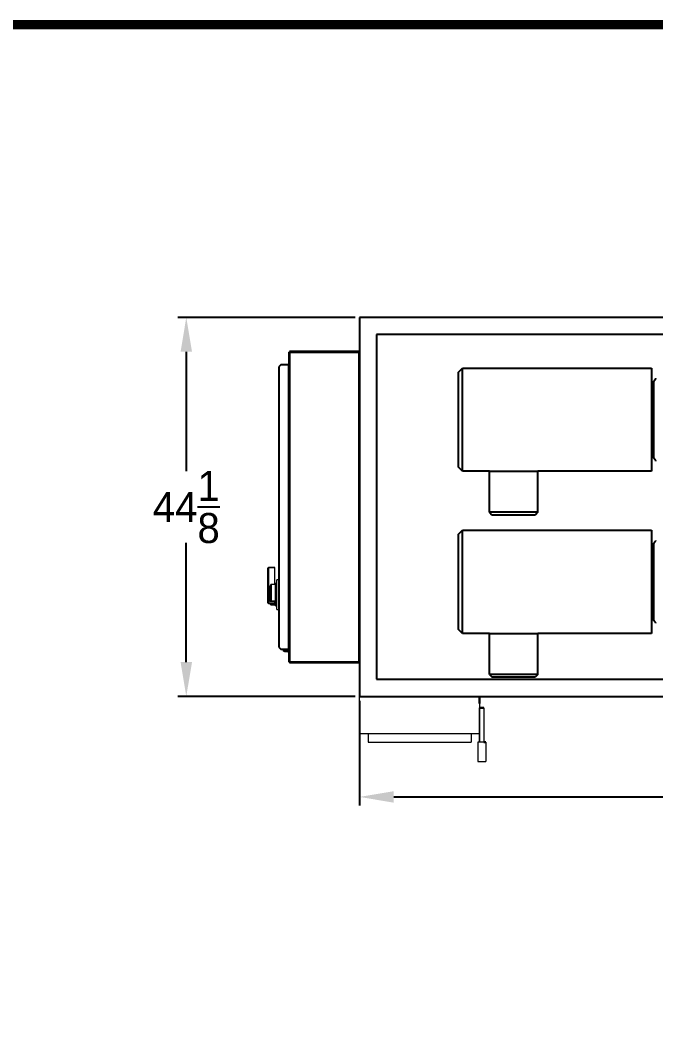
# Model space of a CAD drawing. Header units: inches. Extents: x 2163 to 2605, y 1222 to 1501.
# Drawn here: x 2358 to 2432.1, y 1380.4 to 1497.1 of the extents above; entities that cross this region are included whole.
import ezdxf

# ---------------------------------------------------------------- set-up
doc = ezdxf.new("R2010")
doc.units = ezdxf.units.IN
doc.header["$MEASUREMENT"] = 0
doc.header["$PDSIZE"] = -1
for name, color, linetype in [('External Disconnect 1 H1', 7, 'Continuous'), ('Internal Disconnect 1 H1', 7, 'Continuous'), ('WATANK', 7, 'Continuous'), ('WDPUMP', 7, 'Continuous'), ('WEPC', 7, 'Continuous'), ('WNOTANK', 7, 'Continuous'), ('WSPUMP', 7, 'Continuous')]:
    doc.layers.add(name, color=color, linetype=linetype)
doc.dimstyles.new('General Dimension', dxfattribs={"dimtxt": 3.5, "dimasz": 4, "dimexe": 1, "dimexo": 0.5, "dimgap": 0.09, "dimtad": 0, "dimtih": 1, "dimtoh": 1, "dimdec": 3, "dimzin": 0, "dimdsep": 46, "dimlunit": 5, "dimtxsty": 'Standard', "dimcen": 0.09, "dimadec": 0, "dimazin": 0, "dimtfac": 1, "dimtdec": 3, "dimtofl": 0, "dimtmove": 0, "dimatfit": 3, "dimfxl": 1, "dimtolj": 1, "dimtzin": 0, "dimarcsym": 0})

# ---------------------------------------------------------------- blocks, each defined once
blk = doc.blocks.new('*D39')
at = {"color": 0, "linetype": 'Continuous', "lineweight": -2}
for p, q in [((2397.07, 1462.52), (2376.39, 1462.52)), ((2377.39, 1458.52), (2377.39, 1444.63)), ((2377.39, 1422.4), (2377.39, 1436.29)), ((2397.07, 1418.4), (2376.39, 1418.4))]:
    blk.add_line(p, q, dxfattribs=at)
at = {"color": 0, "linetype": 'Continuous'}
for points in [[(2376.73, 1458.52), (2378.06, 1458.52), (2377.39, 1462.52)], [(2376.73, 1422.4), (2378.06, 1422.4), (2377.39, 1418.4)]]:
    blk.add_solid(points, dxfattribs=at)
at = {"layer": 'Defpoints', "color": 0, "linetype": 'Continuous'}
for p in [(2397.57, 1462.52), (2377.39, 1418.4), (2397.57, 1418.4)]:
    blk.add_point(p, dxfattribs=at)
at = {"color": 0, "linetype": 'Continuous', "insert": (2377.39, 1440.46), "char_height": 3.5, "attachment_point": 5}
blk.add_mtext('\\A1;44{\\H1x;\\S1/8;}', dxfattribs=at)
blk = doc.blocks.new('*D40')
at = {"layer": 'Defpoints', "color": 0, "linetype": 'Continuous'}
for p in [(2397.57, 1418.4), (2516.44, 1418.4), (2516.44, 1406.71)]:
    blk.add_point(p, dxfattribs=at)
at = {"layer": 'WNOTANK', "color": 0, "linetype": 'Continuous', "lineweight": -2}
for p, q in [((2397.57, 1417.9), (2397.57, 1405.71)), ((2516.44, 1417.9), (2516.44, 1405.71)), ((2401.57, 1406.71), (2451.66, 1406.71)), ((2512.44, 1406.71), (2462.34, 1406.71))]:
    blk.add_line(p, q, dxfattribs=at)
at = {"layer": 'WNOTANK', "color": 0, "linetype": 'Continuous'}
for points in [[(2401.57, 1407.38), (2401.57, 1406.04), (2397.57, 1406.71)], [(2512.44, 1407.38), (2512.44, 1406.04), (2516.44, 1406.71)]]:
    blk.add_solid(points, dxfattribs=at)
at = {"layer": 'WNOTANK', "color": 0, "linetype": 'Continuous', "insert": (2457, 1406.71), "char_height": 3.5, "attachment_point": 5}
blk.add_mtext('\\A1;118{\\H1x;\\S7/8;}', dxfattribs=at)
blk = doc.blocks.new('*D41')
at = {"layer": 'Defpoints', "color": 0, "linetype": 'Continuous'}
for p in [(2397.57, 1418.4), (2554.94, 1418.4), (2554.94, 1406.71)]:
    blk.add_point(p, dxfattribs=at)
at = {"layer": 'WATANK', "color": 0, "linetype": 'Continuous', "lineweight": -2}
for p, q in [((2397.57, 1417.9), (2397.57, 1405.71)), ((2554.94, 1417.9), (2554.94, 1405.71)), ((2401.57, 1406.71), (2470.33, 1406.71)), ((2550.94, 1406.71), (2482.18, 1406.71))]:
    blk.add_line(p, q, dxfattribs=at)
at = {"layer": 'WATANK', "color": 0, "linetype": 'Continuous'}
for points in [[(2401.57, 1407.38), (2401.57, 1406.04), (2397.57, 1406.71)], [(2550.94, 1407.38), (2550.94, 1406.04), (2554.94, 1406.71)]]:
    blk.add_solid(points, dxfattribs=at)
at = {"layer": 'WATANK', "color": 0, "linetype": 'Continuous', "insert": (2476.25, 1406.71), "char_height": 3.5, "attachment_point": 5}
blk.add_mtext('\\A1;157{\\H1x;\\S3/8;}', dxfattribs=at)

msp = doc.modelspace()

# ---------------------------------------------------------------- linework, layer by layer
at = {"color": 0, "linetype": 'Continuous'}
for p, q in [((2397.5668, 1462.5227), (2397.5668, 1418.3977)), ((2516.4418, 1462.5227), (2397.5668, 1462.5227)), ((2397.5668, 1462.5227), (2397.5668, 1418.3977)), ((2516.4418, 1462.5227), (2397.5668, 1462.5227)), ((2399.5668, 1460.5227), (2399.5668, 1420.3977)), ((2514.4418, 1460.5227), (2399.5668, 1460.5227)), ((2399.5668, 1460.5227), (2399.5668, 1420.3977)), ((2514.4418, 1460.5227), (2399.5668, 1460.5227)), ((2399.5668, 1420.3977), (2514.4418, 1420.3977)), ((2399.5668, 1420.3977), (2514.4418, 1420.3977)), ((2397.5668, 1418.3977), (2516.4418, 1418.3977)), ((2397.5668, 1418.3977), (2516.4418, 1418.3977))]:
    msp.add_line(p, q, dxfattribs=at)
at = {"color": 0, "linetype": 'Continuous', "lineweight": 20, "const_width": 1.0712}
msp.add_lwpolyline([(2170.8869, 1228.7897), (2599.3769, 1228.7897), (2599.3769, 1496.596), (2170.8869, 1496.596), (2170.8869, 1228.7897)], dxfattribs=at)
at = {"layer": 'External Disconnect 1 H1', "color": 0, "linetype": 'Continuous', "lineweight": 15}
for p, q in [((2397.5668, 1418.3977), (2411.5668, 1418.3977)), ((2397.5668, 1414.0852), (2397.5668, 1418.3977)), ((2397.5668, 1414.0852), (2397.5668, 1418.3977)), ((2397.5668, 1418.3977), (2411.5668, 1418.3977)), ((2397.5668, 1414.0852), (2397.5668, 1418.3977)), ((2397.5668, 1414.0852), (2397.5668, 1418.3977)), ((2411.5668, 1418.3977), (2411.5668, 1417.5852)), ((2411.5668, 1418.3977), (2411.5668, 1417.5852)), ((2411.5668, 1417.5852), (2411.5668, 1414.0852)), ((2411.5668, 1417.5852), (2411.5668, 1414.0852)), ((2411.5668, 1417.5852), (2411.5668, 1414.0852)), ((2411.5668, 1417.5852), (2411.5668, 1414.0852)), ((2411.5668, 1413.0746), (2411.5668, 1417.0852)), ((2411.5668, 1413.0746), (2411.5668, 1417.0852)), ((2411.5668, 1417.0852), (2412.0668, 1417.0852)), ((2411.5668, 1413.0746), (2411.5668, 1417.0852)), ((2411.5668, 1413.0746), (2411.5668, 1417.0852)), ((2411.5668, 1417.0852), (2412.0668, 1417.0852)), ((2412.0668, 1417.0852), (2412.0668, 1413.0746)), ((2412.0668, 1417.0852), (2412.0668, 1413.0746)), ((2412.0668, 1417.0852), (2412.0668, 1413.0746)), ((2412.0668, 1417.0852), (2412.0668, 1413.0746)), ((2411.5668, 1416.0852), (2411.5668, 1413.0746)), ((2411.5668, 1416.0852), (2411.5668, 1413.0746)), ((2411.5668, 1416.0852), (2411.5668, 1413.0746)), ((2411.5668, 1416.0852), (2411.5668, 1413.0746)), ((2397.5668, 1414.0852), (2411.5668, 1414.0852)), ((2397.5668, 1414.0852), (2411.5668, 1414.0852)), ((2397.5668, 1414.0852), (2411.5668, 1414.0852)), ((2397.5668, 1414.0852), (2411.5668, 1414.0852)), ((2398.5668, 1414.0852), (2398.5668, 1413.0852)), ((2398.5668, 1414.0852), (2398.5668, 1413.0852)), ((2398.5668, 1414.0852), (2398.5668, 1413.0852)), ((2398.5668, 1414.0852), (2398.5668, 1413.0852)), ((2410.5668, 1414.0852), (2410.5668, 1413.0852)), ((2410.5668, 1414.0852), (2410.5668, 1413.0852)), ((2410.5668, 1414.0852), (2410.5668, 1413.0852)), ((2410.5668, 1414.0852), (2410.5668, 1413.0852)), ((2398.5668, 1413.0852), (2410.5668, 1413.0852)), ((2398.5668, 1413.0852), (2410.5668, 1413.0852)), ((2398.5668, 1413.0852), (2410.5668, 1413.0852)), ((2398.5668, 1413.0852), (2410.5668, 1413.0852)), ((2411.5668, 1413.0746), (2411.354, 1413.0746)), ((2411.354, 1413.0746), (2411.354, 1410.8375)), ((2411.5668, 1413.0746), (2411.354, 1413.0746)), ((2411.354, 1413.0746), (2411.354, 1410.8375)), ((2411.5668, 1413.0746), (2411.354, 1413.0746)), ((2411.354, 1413.0746), (2411.354, 1410.8375)), ((2411.5668, 1413.0746), (2411.354, 1413.0746)), ((2411.354, 1413.0746), (2411.354, 1410.8375)), ((2412.0668, 1413.0746), (2411.5668, 1413.0746)), ((2412.0668, 1413.0746), (2411.5668, 1413.0746)), ((2412.0668, 1413.0746), (2411.5668, 1413.0746)), ((2412.0668, 1413.0746), (2411.5668, 1413.0746)), ((2412.2796, 1413.0746), (2412.2796, 1410.8375)), ((2412.2796, 1413.0746), (2412.2796, 1410.8375)), ((2412.2796, 1413.0746), (2412.2796, 1410.8375)), ((2412.2796, 1413.0746), (2412.2796, 1410.8375)), ((2411.354, 1410.8375), (2412.2796, 1410.8375)), ((2411.354, 1410.8375), (2412.2796, 1410.8375)), ((2411.354, 1410.8375), (2412.2796, 1410.8375)), ((2411.354, 1410.8375), (2412.2796, 1410.8375))]:
    msp.add_line(p, q, dxfattribs=at)
at = {"layer": 'External Disconnect 1 H1', "color": 0, "linetype": 'Continuous', "lineweight": 30}
for p, q in [((2411.5668, 1418.3977), (2411.5668, 1417.5852)), ((2411.5668, 1418.3977), (2411.5668, 1417.5852)), ((2411.5668, 1417.0852), (2412.0668, 1417.0852)), ((2411.5668, 1417.0852), (2412.0668, 1417.0852)), ((2412.0668, 1413.0746), (2412.2796, 1413.0746)), ((2412.0668, 1413.0746), (2412.2796, 1413.0746)), ((2412.0668, 1413.0746), (2412.2796, 1413.0746)), ((2412.0668, 1413.0746), (2412.2796, 1413.0746))]:
    msp.add_line(p, q, dxfattribs=at)
at = {"layer": 'Internal Disconnect 1 H1', "color": 0, "linetype": 'Continuous', "lineweight": 15}
for p, q in [((2386.8937, 1433.3401), (2386.8949, 1433.3483)), ((2386.8937, 1433.3401), (2386.8949, 1433.3483)), ((2386.8937, 1430.5684), (2386.8937, 1433.3401)), ((2386.8937, 1430.5684), (2386.8937, 1433.3401)), ((2386.8949, 1433.3483), (2386.8985, 1433.3562)), ((2386.8949, 1433.3483), (2386.8985, 1433.3562)), ((2386.8985, 1433.3562), (2386.9043, 1433.3635)), ((2386.8985, 1433.3562), (2386.9043, 1433.3635)), ((2386.9043, 1433.3635), (2386.9121, 1433.3698)), ((2386.9043, 1433.3635), (2386.9121, 1433.3698)), ((2386.9121, 1433.3698), (2386.9215, 1433.3751)), ((2386.9121, 1433.3698), (2386.9215, 1433.3751)), ((2386.9215, 1433.3751), (2386.9323, 1433.379)), ((2386.9215, 1433.3751), (2386.9323, 1433.379)), ((2386.9323, 1433.379), (2386.9441, 1433.3814)), ((2386.9323, 1433.379), (2386.9441, 1433.3814)), ((2386.9441, 1433.3814), (2386.9562, 1433.3822)), ((2386.9441, 1433.3814), (2386.9562, 1433.3822)), ((2387.6879, 1433.4026), (2386.9562, 1433.4026)), ((2386.9562, 1433.4026), (2386.9562, 1433.3822)), ((2387.6879, 1433.4026), (2386.9562, 1433.4026)), ((2386.9562, 1433.4026), (2386.9562, 1433.3822)), ((2387.7062, 1433.3822), (2386.9562, 1433.3822)), ((2386.9562, 1433.3822), (2386.9562, 1430.6548)), ((2387.7062, 1433.3822), (2386.9562, 1433.3822)), ((2386.9562, 1433.3822), (2386.9562, 1430.6548)), ((2387.7062, 1433.3842), (2387.7062, 1433.3822)), ((2387.7062, 1433.3842), (2387.7062, 1433.3822)), ((2387.7062, 1431.436), (2387.7062, 1433.3822)), ((2387.7062, 1431.436), (2387.7062, 1433.3822)), ((2387.1437, 1431.1841), (2387.1559, 1431.1849)), ((2387.1437, 1431.1841), (2387.1559, 1431.1849)), ((2387.1437, 1430.6548), (2387.1437, 1431.1841)), ((2387.1437, 1430.6548), (2387.1437, 1431.1841)), ((2387.1559, 1431.1849), (2387.1677, 1431.1873)), ((2387.1559, 1431.1849), (2387.1677, 1431.1873)), ((2387.1677, 1431.1873), (2387.1785, 1431.1912)), ((2387.1677, 1431.1873), (2387.1785, 1431.1912)), ((2387.1785, 1431.1912), (2387.1879, 1431.1964)), ((2387.1785, 1431.1912), (2387.1879, 1431.1964)), ((2387.1879, 1431.1964), (2387.1957, 1431.2028)), ((2387.1879, 1431.1964), (2387.1957, 1431.2028)), ((2387.1957, 1431.2028), (2387.2015, 1431.2101)), ((2387.1957, 1431.2028), (2387.2015, 1431.2101)), ((2387.2015, 1431.2101), (2387.205, 1431.218)), ((2387.2015, 1431.2101), (2387.205, 1431.218)), ((2387.205, 1431.218), (2387.2062, 1431.2262)), ((2387.205, 1431.218), (2387.2062, 1431.2262)), ((2387.2062, 1429.6046), (2387.2062, 1431.3735)), ((2387.2062, 1429.6046), (2387.2062, 1431.3735)), ((2387.7687, 1431.436), (2387.2687, 1431.436)), ((2387.2687, 1431.436), (2387.2687, 1429.5471)), ((2387.7687, 1431.436), (2387.2687, 1431.436)), ((2387.2687, 1431.436), (2387.2687, 1429.5471)), ((2387.9562, 1431.561), (2387.7687, 1431.561)), ((2387.7687, 1428.936), (2387.7687, 1431.561)), ((2387.9562, 1431.561), (2387.7687, 1431.561)), ((2387.7687, 1428.936), (2387.7687, 1431.561)), ((2388.2007, 1431.9673), (2387.9562, 1431.9673)), ((2387.9562, 1428.5298), (2387.9562, 1431.9673)), ((2388.2007, 1431.9673), (2387.9562, 1431.9673)), ((2387.9562, 1428.5298), (2387.9562, 1431.9673)), ((2386.8937, 1430.0939), (2386.8937, 1430.5923)), ((2386.8937, 1430.0939), (2386.8937, 1430.5923)), ((2386.8937, 1429.4108), (2386.8937, 1430.0939)), ((2386.8937, 1429.4108), (2386.8937, 1430.0939)), ((2386.8937, 1429.9048), (2386.8937, 1429.9415)), ((2386.8937, 1429.9048), (2386.8937, 1429.9415)), ((2387.1437, 1430.6548), (2386.9562, 1430.6548)), ((2386.9562, 1430.6548), (2386.9562, 1430.1061)), ((2387.1437, 1430.6548), (2386.9562, 1430.6548)), ((2386.9562, 1430.6548), (2386.9562, 1430.1061)), ((2386.9562, 1430.1061), (2386.9562, 1429.4088)), ((2386.9562, 1430.1061), (2387.1437, 1430.1061)), ((2386.9562, 1430.1061), (2386.9562, 1429.4088)), ((2386.9562, 1430.1061), (2387.1437, 1430.1061)), ((2387.1437, 1430.1061), (2387.1437, 1430.6548)), ((2387.1437, 1430.1061), (2387.1437, 1430.6548)), ((2387.1437, 1429.5625), (2387.1437, 1430.1061)), ((2387.1437, 1429.5625), (2387.1437, 1430.1061)), ((2387.8937, 1430.931), (2387.9562, 1430.931)), ((2387.8937, 1430.931), (2387.8937, 1430.8631)), ((2387.8937, 1430.931), (2387.9562, 1430.931)), ((2387.8937, 1430.931), (2387.8937, 1430.8631)), ((2387.8937, 1430.8631), (2387.9562, 1430.8631)), ((2387.8937, 1430.8631), (2387.8937, 1430.794)), ((2387.8937, 1430.8631), (2387.9562, 1430.8631)), ((2387.8937, 1430.8631), (2387.8937, 1430.794)), ((2387.8937, 1430.794), (2387.9562, 1430.794)), ((2387.8937, 1430.794), (2387.9562, 1430.794)), ((2386.8937, 1429.3185), (2386.8937, 1429.4108)), ((2386.8937, 1429.3185), (2386.8937, 1429.4108)), ((2386.9562, 1429.4088), (2387.7062, 1429.4088)), ((2386.9562, 1429.4088), (2386.9562, 1429.2321)), ((2386.9562, 1429.4088), (2387.7062, 1429.4088)), ((2386.9562, 1429.4088), (2386.9562, 1429.2321)), ((2386.9562, 1429.2321), (2387.7062, 1429.2321)), ((2386.9562, 1429.2321), (2387.7062, 1429.2321)), ((2387.1559, 1429.5633), (2387.1437, 1429.5625)), ((2387.1559, 1429.5633), (2387.1437, 1429.5625)), ((2387.1677, 1429.5657), (2387.1559, 1429.5633)), ((2387.1677, 1429.5657), (2387.1559, 1429.5633)), ((2387.1785, 1429.5696), (2387.1677, 1429.5657)), ((2387.1785, 1429.5696), (2387.1677, 1429.5657)), ((2387.1879, 1429.5748), (2387.1785, 1429.5696)), ((2387.1879, 1429.5748), (2387.1785, 1429.5696)), ((2387.1957, 1429.5812), (2387.1879, 1429.5748)), ((2387.1957, 1429.5812), (2387.1879, 1429.5748)), ((2387.2015, 1429.5885), (2387.1957, 1429.5812)), ((2387.2015, 1429.5885), (2387.1957, 1429.5812)), ((2387.205, 1429.5964), (2387.2015, 1429.5885)), ((2387.205, 1429.5964), (2387.2015, 1429.5885)), ((2387.2062, 1429.6046), (2387.205, 1429.5964)), ((2387.2062, 1429.6046), (2387.205, 1429.5964)), ((2387.2062, 1429.1235), (2387.2062, 1429.2321)), ((2387.2062, 1429.1235), (2387.2062, 1429.2321)), ((2387.2687, 1429.5471), (2387.7062, 1429.5471)), ((2387.2687, 1429.5471), (2387.2687, 1429.4681)), ((2387.2687, 1429.5471), (2387.7062, 1429.5471)), ((2387.2687, 1429.5471), (2387.2687, 1429.4681)), ((2387.7062, 1429.4681), (2387.2687, 1429.4681)), ((2387.7062, 1429.4681), (2387.2687, 1429.4681)), ((2387.2687, 1429.2321), (2387.2687, 1429.061)), ((2387.2687, 1429.2321), (2387.2687, 1429.061)), ((2387.2687, 1429.061), (2387.7687, 1429.061)), ((2387.2687, 1429.061), (2387.7687, 1429.061)), ((2387.7062, 1429.5471), (2387.7062, 1429.4681)), ((2387.7062, 1429.5471), (2387.7062, 1429.4681)), ((2387.7062, 1429.4088), (2387.7062, 1429.4681)), ((2387.7062, 1429.4088), (2387.7062, 1429.4681)), ((2387.7062, 1429.2321), (2387.7062, 1429.4088)), ((2387.7062, 1429.2321), (2387.7062, 1429.4088)), ((2387.7687, 1428.936), (2387.9562, 1428.936)), ((2387.7687, 1428.936), (2387.9562, 1428.936)), ((2387.8937, 1429.2224), (2387.9562, 1429.2224)), ((2387.8937, 1429.2224), (2387.8937, 1429.1543)), ((2387.8937, 1429.2224), (2387.9562, 1429.2224)), ((2387.8937, 1429.2224), (2387.8937, 1429.1543)), ((2387.8937, 1429.1543), (2387.9562, 1429.1543)), ((2387.8937, 1429.1543), (2387.8937, 1429.0863)), ((2387.8937, 1429.1543), (2387.9562, 1429.1543)), ((2387.8937, 1429.1543), (2387.8937, 1429.0863)), ((2387.8937, 1429.0863), (2387.9562, 1429.0863)), ((2387.8937, 1429.0863), (2387.9562, 1429.0863)), ((2387.9562, 1428.5298), (2388.2007, 1428.5298)), ((2387.9562, 1428.5298), (2388.2007, 1428.5298))]:
    msp.add_line(p, q, dxfattribs=at)
for centre, radius, start, end in [((2386.9562, 1433.3401), 0.0625, 90, 180), ((2386.9562, 1433.3401), 0.0625, 90, 180), ((2387.6897, 1433.386), 0.0166, 353.78448, 96.21552), ((2387.6897, 1433.386), 0.0166, 353.78448, 96.21552), ((2387.2395, 1431.1755), 0.0961, 110.218766, 174.862295), ((2387.2395, 1431.1755), 0.0961, 110.218766, 174.862295), ((2387.2687, 1431.3735), 0.0625, 90, 180), ((2387.2687, 1431.3735), 0.0625, 90, 180), ((2386.9562, 1430.5923), 0.0625, 90, 180), ((2386.9562, 1430.5923), 0.0625, 90, 180), ((2386.9405, 1430.0206), 0.0869, 79.570895, 122.535392), ((2386.9405, 1430.0206), 0.0869, 79.570895, 122.535392), ((2387.1437, 1430.7173), 0.0625, 270, 0), ((2387.1437, 1430.7173), 0.0625, 270, 0), ((2387.1613, 1430.1701), 0.0663, 254.668585, 312.730784), ((2387.1613, 1430.1701), 0.0663, 254.668585, 312.730784), ((2386.9705, 1429.3082), 0.0774, 172.356371, 259.404088), ((2386.9705, 1429.3082), 0.0774, 172.356371, 259.404088), ((2386.9406, 1429.9023), 0.4936, 264.549376, 271.811998), ((2386.9406, 1429.9023), 0.4936, 264.549376, 271.811998), ((2387.2576, 1429.5832), 0.1157, 190.324635, 275.533467), ((2387.2576, 1429.5832), 0.1157, 190.324635, 275.533467), ((2387.2652, 1429.606), 0.059, 181.320269, 273.432226), ((2387.2652, 1429.606), 0.059, 181.320269, 273.432226), ((2387.2687, 1429.1235), 0.0625, 180, 270), ((2387.2687, 1429.1235), 0.0625, 180, 270)]:
    msp.add_arc(centre, radius, start, end, dxfattribs=at)
at = {"layer": 'WDPUMP', "color": 0, "linetype": 'Continuous'}
for p, q in [((2409.0668, 1456.1202), (2409.5668, 1456.6202)), ((2409.0668, 1456.1202), (2409.0668, 1445.1202)), ((2409.5668, 1456.6202), (2431.5768, 1456.6202)), ((2409.5668, 1444.6202), (2409.5668, 1456.6202)), ((2431.5768, 1456.6202), (2431.5768, 1444.6202)), ((2431.5768, 1454.8702), (2431.8578, 1454.8702)), ((2431.8578, 1446.1202), (2431.8578, 1455.1202)), ((2431.8578, 1446.3702), (2431.5768, 1446.3702)), ((2409.5668, 1444.6202), (2409.0668, 1445.1202)), ((2412.7243, 1444.6202), (2409.5668, 1444.6202)), ((2412.7243, 1439.8416), (2412.7243, 1444.6202)), ((2412.7243, 1444.6202), (2418.3518, 1444.6202)), ((2431.5768, 1444.6202), (2418.3518, 1444.6202)), ((2418.3518, 1439.8416), (2418.3518, 1444.6202)), ((2418.3518, 1439.8416), (2412.7243, 1439.8416)), ((2412.7243, 1439.8416), (2413.0057, 1439.5602)), ((2413.0057, 1439.5602), (2418.0704, 1439.5602)), ((2418.3518, 1439.8416), (2418.0704, 1439.5602)), ((2409.0668, 1437.2436), (2409.5668, 1437.7436)), ((2409.0668, 1437.2436), (2409.0668, 1426.2436)), ((2409.5668, 1437.7436), (2431.5768, 1437.7436)), ((2409.5668, 1425.7436), (2409.5668, 1437.7436)), ((2431.5768, 1437.7436), (2431.5768, 1425.7436)), ((2431.5768, 1435.9936), (2431.8578, 1435.9936)), ((2431.8578, 1427.2436), (2431.8578, 1436.2436)), ((2431.8578, 1427.4936), (2431.5768, 1427.4936)), ((2409.5668, 1425.7436), (2409.0668, 1426.2436)), ((2412.7243, 1425.7436), (2409.5668, 1425.7436)), ((2412.7243, 1420.965), (2412.7243, 1425.7436)), ((2412.7243, 1425.7436), (2418.3518, 1425.7436)), ((2431.5768, 1425.7436), (2418.3518, 1425.7436)), ((2418.3518, 1420.965), (2418.3518, 1425.7436)), ((2418.3518, 1420.965), (2412.7243, 1420.965)), ((2412.7243, 1420.965), (2413.0057, 1420.6836)), ((2413.0057, 1420.6836), (2418.0704, 1420.6836)), ((2418.3518, 1420.965), (2418.0704, 1420.6836))]:
    msp.add_line(p, q, dxfattribs=at)
at = {"layer": 'WDPUMP', "color": 0, "linetype": 'Continuous', "flags": 128}
for points in [[(2431.8578, 1455.1202), (2431.9814, 1455.2673), (2432.0793, 1455.3961), (2432.1062, 1455.434)], [(2432.1057, 1445.8072), (2432.0812, 1445.8419), (2431.9788, 1445.9765), (2431.8578, 1446.1202)], [(2431.8578, 1436.2436), (2431.9814, 1436.3907), (2432.0793, 1436.5195), (2432.1062, 1436.5574)], [(2432.1057, 1426.9306), (2432.0812, 1426.9653), (2431.9788, 1427.0999), (2431.8578, 1427.2436)]]:
    msp.add_lwpolyline(points, dxfattribs=at)
at = {"layer": 'WEPC', "color": 0, "linetype": 'Continuous'}
for p, q in [((2389.348, 1458.4939), (2389.348, 1422.4265)), ((2389.348, 1458.4939), (2389.4237, 1458.4939)), ((2389.348, 1458.4939), (2389.348, 1422.4265)), ((2389.348, 1458.4939), (2389.4237, 1458.4939)), ((2397.4911, 1458.5696), (2389.4237, 1458.5696)), ((2389.4237, 1458.5696), (2389.4237, 1458.4939)), ((2397.4911, 1458.5696), (2389.4237, 1458.5696)), ((2389.4237, 1458.5696), (2389.4237, 1458.4939)), ((2389.4237, 1458.4939), (2397.4911, 1458.4939)), ((2389.4237, 1458.4939), (2389.4237, 1422.4265)), ((2389.4237, 1458.4939), (2397.4911, 1458.4939)), ((2389.4237, 1458.4939), (2389.4237, 1422.4265)), ((2397.4911, 1458.4939), (2397.4911, 1458.5696)), ((2397.4911, 1458.4939), (2397.4911, 1458.5696)), ((2397.4911, 1458.4939), (2397.4911, 1422.4265)), ((2397.4911, 1458.4939), (2397.5668, 1458.4939)), ((2397.4911, 1458.4939), (2397.4911, 1422.4265)), ((2397.4911, 1458.4939), (2397.5668, 1458.4939)), ((2397.5668, 1458.4939), (2397.5668, 1422.4265)), ((2397.5668, 1458.4939), (2397.5668, 1422.4265)), ((2388.4517, 1457.0564), (2388.2019, 1456.8034)), ((2388.4517, 1457.0564), (2388.2019, 1456.8034)), ((2388.2019, 1424.117), (2388.2019, 1456.8034)), ((2388.2019, 1424.117), (2388.2019, 1456.8034)), ((2388.4517, 1457.0564), (2389.3471, 1457.0564)), ((2388.4517, 1457.0564), (2389.3471, 1457.0564)), ((2389.3471, 1423.864), (2389.3471, 1457.0564)), ((2389.3471, 1457.0564), (2389.348, 1457.0564)), ((2389.3471, 1423.864), (2389.3471, 1457.0564)), ((2389.3471, 1457.0564), (2389.348, 1457.0564)), ((2388.2019, 1424.117), (2388.4517, 1423.864)), ((2388.2019, 1424.117), (2388.4517, 1423.864)), ((2389.3471, 1423.864), (2388.4517, 1423.864)), ((2389.3471, 1423.864), (2388.4517, 1423.864)), ((2388.7324, 1423.7699), (2388.7324, 1423.864)), ((2388.7324, 1423.7699), (2388.7324, 1423.864)), ((2388.8574, 1423.6449), (2388.7324, 1423.7699)), ((2388.8574, 1423.6449), (2388.7324, 1423.7699)), ((2389.2374, 1423.6449), (2388.8574, 1423.6449)), ((2389.2374, 1423.6449), (2388.8574, 1423.6449)), ((2389.348, 1423.7555), (2389.2374, 1423.6449)), ((2389.348, 1423.7555), (2389.2374, 1423.6449)), ((2389.2374, 1423.6449), (2389.348, 1423.6449)), ((2389.2374, 1423.6449), (2389.348, 1423.6449)), ((2389.348, 1423.864), (2389.3471, 1423.864)), ((2389.348, 1423.864), (2389.3471, 1423.864)), ((2389.348, 1422.4265), (2389.4237, 1422.4265)), ((2389.348, 1422.4265), (2389.4237, 1422.4265)), ((2389.4237, 1422.4265), (2397.4911, 1422.4265)), ((2389.4237, 1422.4265), (2389.4237, 1422.3508)), ((2389.4237, 1422.4265), (2397.4911, 1422.4265)), ((2389.4237, 1422.4265), (2389.4237, 1422.3508)), ((2389.4237, 1422.3508), (2397.4911, 1422.3508)), ((2389.4237, 1422.3508), (2397.4911, 1422.3508))]:
    msp.add_line(p, q, dxfattribs=at)
at = {"layer": 'WSPUMP', "color": 0, "linetype": 'Continuous'}
for p, q in [((2409.0668, 1456.1202), (2409.5668, 1456.6202)), ((2409.0668, 1456.1202), (2409.0668, 1445.1202)), ((2409.5668, 1456.6202), (2431.5768, 1456.6202)), ((2409.5668, 1444.6202), (2409.5668, 1456.6202)), ((2431.5768, 1456.6202), (2431.5768, 1444.6202)), ((2431.5768, 1454.8702), (2431.8578, 1454.8702)), ((2431.8578, 1446.1202), (2431.8578, 1455.1202)), ((2431.8578, 1446.3702), (2431.5768, 1446.3702)), ((2409.5668, 1444.6202), (2409.0668, 1445.1202)), ((2412.7243, 1444.6202), (2409.5668, 1444.6202)), ((2412.7243, 1439.8416), (2412.7243, 1444.6202)), ((2412.7243, 1444.6202), (2418.3518, 1444.6202)), ((2431.5768, 1444.6202), (2418.3518, 1444.6202)), ((2418.3518, 1439.8416), (2418.3518, 1444.6202)), ((2418.3518, 1439.8416), (2412.7243, 1439.8416)), ((2412.7243, 1439.8416), (2413.0057, 1439.5602)), ((2413.0057, 1439.5602), (2418.0704, 1439.5602)), ((2418.3518, 1439.8416), (2418.0704, 1439.5602))]:
    msp.add_line(p, q, dxfattribs=at)
at = {"layer": 'WSPUMP', "color": 0, "linetype": 'Continuous', "flags": 128}
for points in [[(2431.8578, 1455.1202), (2431.9814, 1455.2673), (2432.0793, 1455.3961), (2432.1062, 1455.434)], [(2432.1057, 1445.8072), (2432.0812, 1445.8419), (2431.9788, 1445.9765), (2431.8578, 1446.1202)]]:
    msp.add_lwpolyline(points, dxfattribs=at)

# ---------------------------------------------------------------- dimensions: what is measured, and where the dimension line sits
at = {"color": 0, "linetype": 'Continuous'}
dim = msp.add_linear_dim(base=(2377.393, 1418.3977), p1=(2397.5668, 1462.5227), p2=(2397.5668, 1418.3977), angle=90, dimstyle='General Dimension', dxfattribs=at)
dim.commit()
dim.dimension.update_dxf_attribs({"geometry": '*D39', "text_midpoint": (2377.393, 1440.4602)})
at = {"layer": 'WATANK', "color": 0, "linetype": 'Continuous'}
dim = msp.add_linear_dim(base=(2554.9418, 1406.7104), p1=(2397.5668, 1418.3977), p2=(2554.9418, 1418.3977), dimstyle='General Dimension', dxfattribs=at)
dim.commit()
dim.dimension.update_dxf_attribs({"geometry": '*D41', "text_midpoint": (2476.2543, 1406.7104), "dimtype": 160})
at = {"layer": 'WNOTANK', "color": 0, "linetype": 'Continuous'}
dim = msp.add_linear_dim(base=(2516.4418, 1406.7104), p1=(2397.5668, 1418.3977), p2=(2516.4418, 1418.3977), dimstyle='General Dimension', dxfattribs=at)
dim.commit()
dim.dimension.update_dxf_attribs({"geometry": '*D40', "text_midpoint": (2457.0043, 1406.7104)})

doc.saveas('drawing.dxf')
